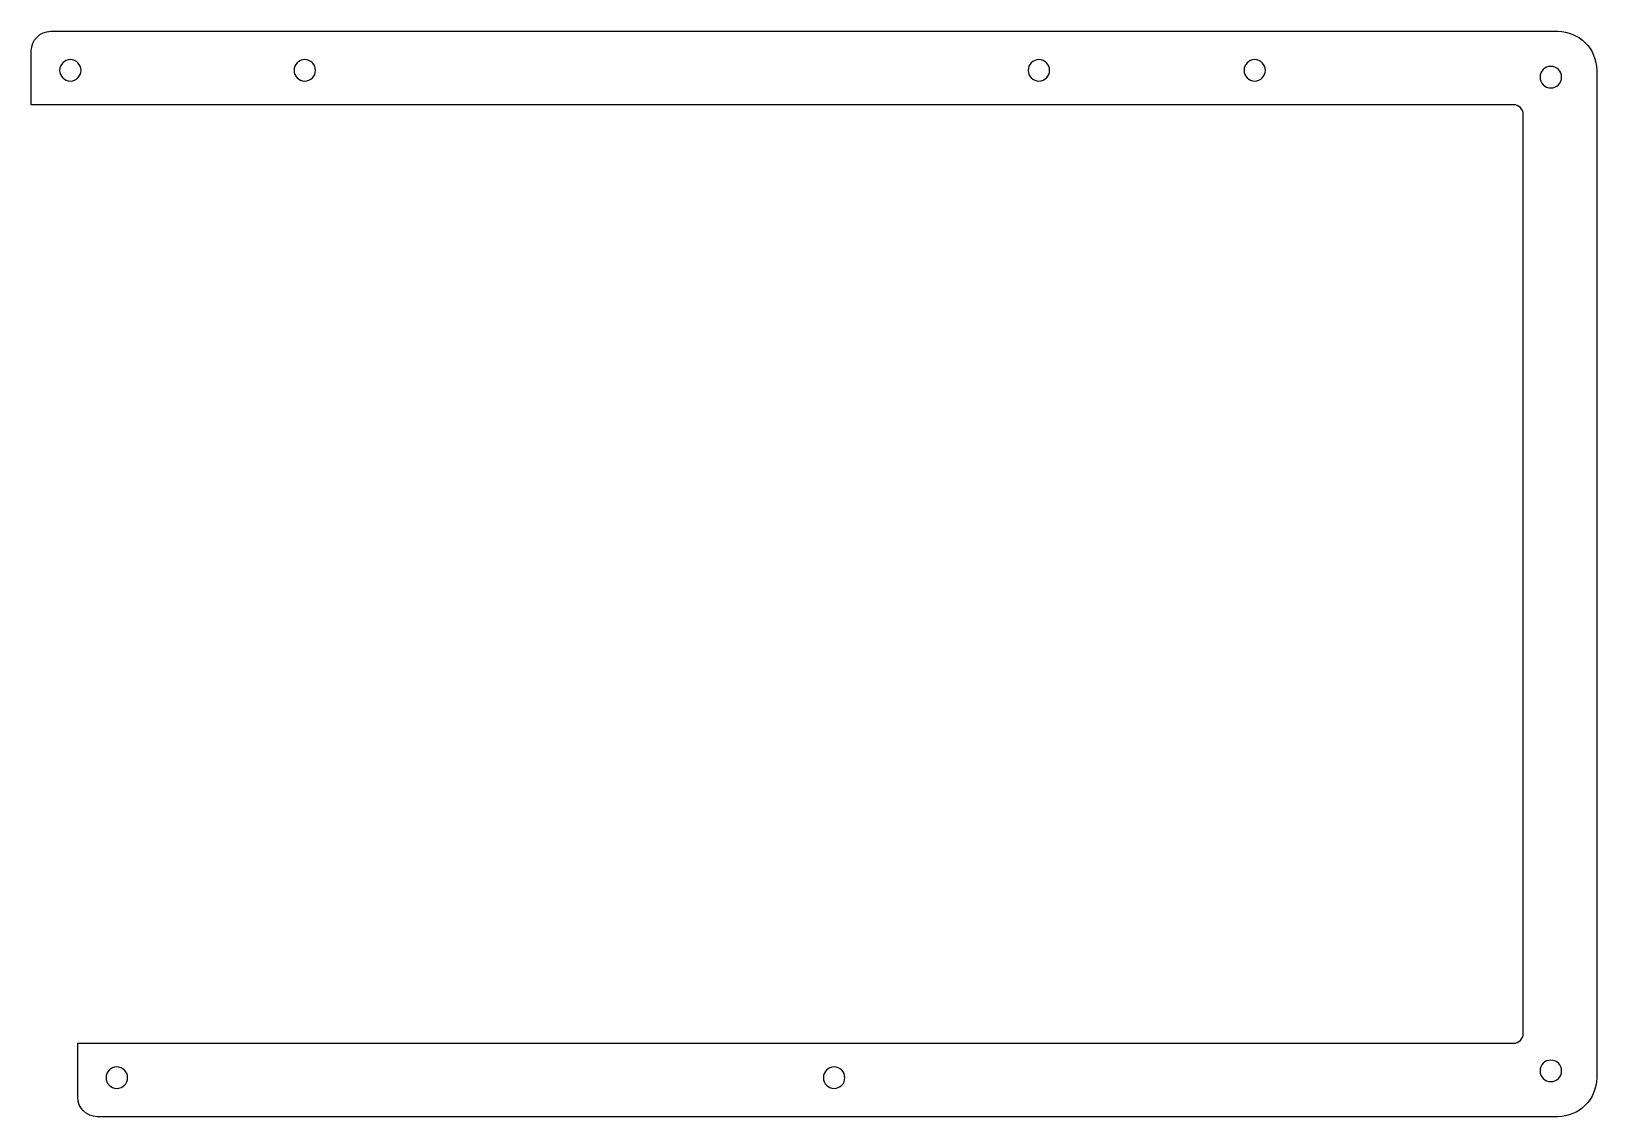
# Model space of a CAD drawing. Header units: inches. Extents: x 43 to 203, y 93 to 205.
import ezdxf

# ---------------------------------------------------------------- set-up
doc = ezdxf.new("R2010")
doc.units = ezdxf.units.IN
doc.header["$MEASUREMENT"] = 0
doc.layers.add('Layer 1', color=7, linetype='Continuous')

msp = doc.modelspace()

# ---------------------------------------------------------------- linework, layer by layer
at = {"layer": 'Layer 1', "color": 205, "lineweight": 25, "true_color": 0x7c46af}
for points, knots in [([(199.1, 204.6), (199.1, 204.6), (44.7, 204.6), (44.7, 204.6), (43.59, 204.6), (42.7, 203.71), (42.7, 202.6), (42.7, 202.6), (42.7, 197.08), (42.7, 197.08), (42.7, 197.08), (194.57, 197.08), (194.57, 197.08), (195.12, 197.08), (195.57, 196.63), (195.57, 196.08), (195.57, 196.08), (195.57, 101.88), (195.57, 101.88), (195.57, 101.33), (195.12, 100.88), (194.57, 100.88), (194.57, 100.88), (47.46, 100.88), (47.46, 100.88), (47.46, 100.88), (47.46, 95.35), (47.46, 95.35), (47.46, 94.25), (48.36, 93.35), (49.46, 93.35), (49.46, 93.35), (199.1, 93.35), (199.1, 93.35), (201.31, 93.35), (203.1, 95.14), (203.1, 97.35), (203.1, 97.35), (203.1, 200.6), (203.1, 200.6), (203.1, 202.81), (201.31, 204.6), (199.1, 204.6)], [0, 0, 0, 0, 1, 1, 1, 2, 2, 2, 3, 3, 3, 4, 4, 4, 5, 5, 5, 6, 6, 6, 7, 7, 7, 8, 8, 8, 9, 9, 9, 10, 10, 10, 11, 11, 11, 12, 12, 12, 13, 13, 13, 14, 14, 14, 14]), ([(47.8, 200.6), (47.8, 200), (47.3, 199.5), (46.7, 199.5), (46.09, 199.5), (45.6, 200), (45.6, 200.6), (45.6, 201.21), (46.09, 201.7), (46.7, 201.7), (47.3, 201.7), (47.8, 201.21), (47.8, 200.6)], [0, 0, 0, 0, 1, 1, 1, 2, 2, 2, 3, 3, 3, 4, 4, 4, 4]), ([(71.82, 200.6), (71.82, 200), (71.33, 199.5), (70.72, 199.5), (70.12, 199.5), (69.62, 200), (69.62, 200.6), (69.62, 201.21), (70.12, 201.7), (70.72, 201.7), (71.33, 201.7), (71.82, 201.21), (71.82, 200.6)], [0, 0, 0, 0, 1, 1, 1, 2, 2, 2, 3, 3, 3, 4, 4, 4, 4]), ([(147.04, 200.6), (147.04, 200), (146.55, 199.5), (145.94, 199.5), (145.33, 199.5), (144.84, 200), (144.84, 200.6), (144.84, 201.21), (145.33, 201.7), (145.94, 201.7), (146.55, 201.7), (147.04, 201.21), (147.04, 200.6)], [0, 0, 0, 0, 1, 1, 1, 2, 2, 2, 3, 3, 3, 4, 4, 4, 4]), ([(169.16, 200.6), (169.16, 200), (168.66, 199.5), (168.06, 199.5), (167.45, 199.5), (166.96, 200), (166.96, 200.6), (166.96, 201.21), (167.45, 201.7), (168.06, 201.7), (168.66, 201.7), (169.16, 201.21), (169.16, 200.6)], [0, 0, 0, 0, 1, 1, 1, 2, 2, 2, 3, 3, 3, 4, 4, 4, 4]), ([(199.5, 199.9), (199.5, 199.3), (199, 198.8), (198.4, 198.8), (197.79, 198.8), (197.3, 199.3), (197.3, 199.9), (197.3, 200.51), (197.79, 201), (198.4, 201), (199, 201), (199.5, 200.51), (199.5, 199.9)], [0, 0, 0, 0, 1, 1, 1, 2, 2, 2, 3, 3, 3, 4, 4, 4, 4]), ([(52.56, 97.35), (52.56, 96.75), (52.07, 96.25), (51.46, 96.25), (50.85, 96.25), (50.36, 96.75), (50.36, 97.35), (50.36, 97.96), (50.85, 98.45), (51.46, 98.45), (52.07, 98.45), (52.56, 97.96), (52.56, 97.35)], [0, 0, 0, 0, 1, 1, 1, 2, 2, 2, 3, 3, 3, 4, 4, 4, 4]), ([(126.06, 97.35), (126.06, 96.75), (125.57, 96.25), (124.96, 96.25), (124.35, 96.25), (123.86, 96.75), (123.86, 97.35), (123.86, 97.96), (124.35, 98.45), (124.96, 98.45), (125.57, 98.45), (126.06, 97.96), (126.06, 97.35)], [0, 0, 0, 0, 1, 1, 1, 2, 2, 2, 3, 3, 3, 4, 4, 4, 4]), ([(199.5, 98.05), (199.5, 97.45), (199, 96.95), (198.4, 96.95), (197.79, 96.95), (197.3, 97.45), (197.3, 98.05), (197.3, 98.66), (197.79, 99.15), (198.4, 99.15), (199, 99.15), (199.5, 98.66), (199.5, 98.05)], [0, 0, 0, 0, 1, 1, 1, 2, 2, 2, 3, 3, 3, 4, 4, 4, 4])]:
    msp.add_open_spline(points, degree=3, knots=knots, dxfattribs=at)

doc.saveas('drawing.dxf')
